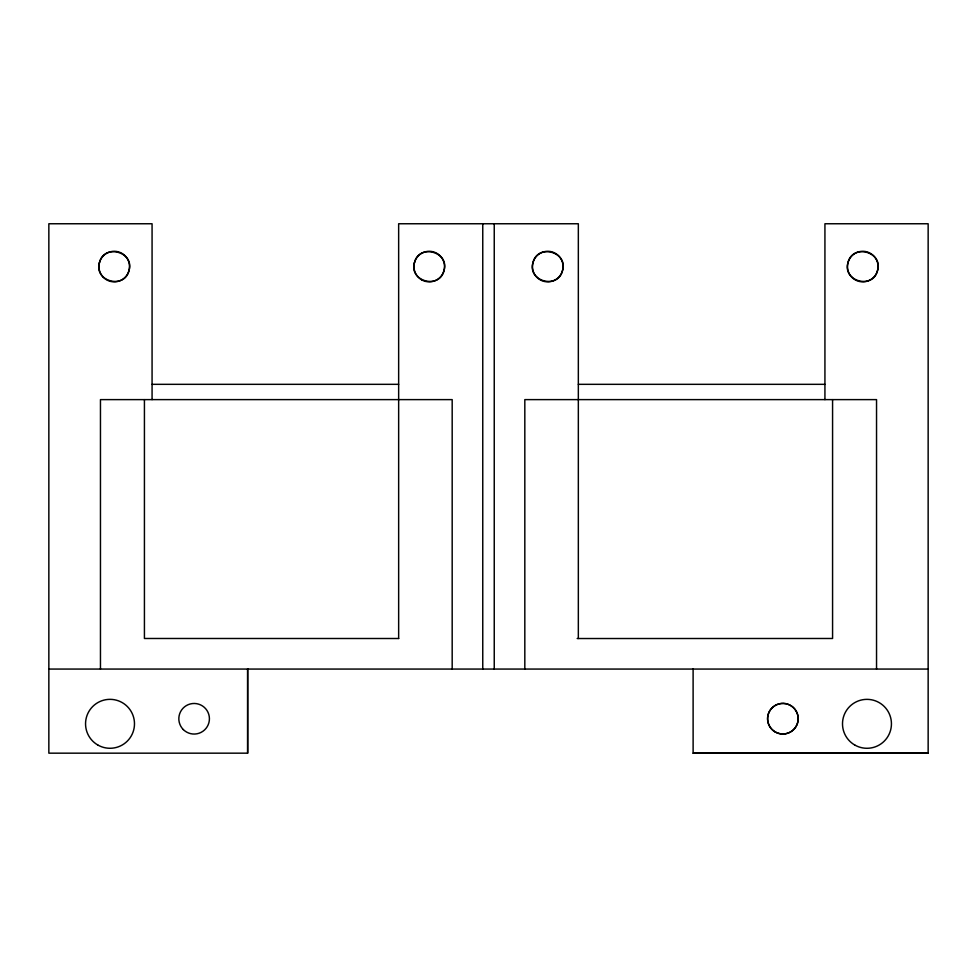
<?xml version="1.0" encoding="UTF-8"?>
<svg xmlns="http://www.w3.org/2000/svg" width="977" height="977" viewBox="0 0 977 977"><rect width="100%" height="100%" fill="white"/><g stroke="black" fill="none" stroke-linecap="round" stroke-linejoin="round"><path stroke-width="1.47" d="M152.07 399.617L152.07 223.757L48.85 223.757L48.85 753.169L247.645 753.169L247.645 669.062M152.07 384.327L398.653 384.327M578.335 384.327L824.93 384.327M398.689 638.506L144.425 638.482L144.425 399.617M577.175 638.531L832.575 638.482L832.575 399.617M48.85 669.062L928.15 669.062M693.108 668.659L693.12 753.243L928.15 753.169L928.15 223.757L824.93 223.757L824.93 399.617M693.12 753.243L928.15 753.169M876.54 669.062L876.54 399.617L524.82 399.617L524.82 669.062M578.335 638.482L578.335 223.757L398.653 223.757L398.653 638.482M494.24 223.757L494.24 669.062M482.76 223.757L482.76 669.062M452.18 669.062L452.18 399.617L100.46 399.617L100.46 669.062M247.645 668.659L247.645 753.169M99.459 262.618C93.658 281.4 124.629 289.693 129.001 270.531C134.802 251.748 103.818 243.444 99.459 262.618M414.468 262.618C408.667 281.4 439.65 289.693 444.01 270.531C449.811 251.748 418.84 243.444 414.468 262.618M532.99 262.618C527.189 281.4 558.16 289.693 562.532 270.531C568.333 251.748 537.35 243.444 532.99 262.618M847.999 262.618C842.198 281.4 873.182 289.693 877.541 270.531C883.342 251.748 852.371 243.444 847.999 262.618M536.947 277.383A15.29 15.29 0 0 0 562.532 270.531A15.29 15.29 0 0 0 543.798 251.797A15.29 15.29 0 0 0 536.947 277.383M851.956 277.383A15.29 15.29 0 0 0 877.541 270.531A15.29 15.29 0 0 0 858.82 251.797A15.29 15.29 0 0 0 851.956 277.383M421.6 279.813A15.29 15.29 0 0 0 444.535 266.574A15.29 15.29 0 0 0 421.6 253.324A15.29 15.29 0 0 0 421.6 279.813M103.415 277.383A15.29 15.29 0 0 0 129.001 270.531A15.29 15.29 0 0 0 110.267 251.797A15.29 15.29 0 0 0 103.415 277.383M97.785 744.999A24.462 24.462 0 0 0 134.484 723.81A24.462 24.462 0 0 0 97.785 702.622A24.462 24.462 0 0 0 97.785 744.999M854.741 745.011A24.462 24.462 0 0 0 891.439 723.823A24.462 24.462 0 0 0 854.741 702.634A24.462 24.462 0 0 0 854.741 745.011M183.31 729.575A15.29 15.29 0 0 0 208.895 722.724A15.29 15.29 0 0 0 190.173 703.99A15.29 15.29 0 0 0 183.31 729.575M775.237 731.932A15.29 15.29 0 0 0 798.185 718.681A15.29 15.29 0 0 0 775.237 705.443A15.29 15.29 0 0 0 775.225 731.956A15.29 15.29 0 0 0 798.16 718.718A15.29 15.29 0 0 0 775.225 705.467A15.29 15.29 0 0 0 775.237 731.932"/></g></svg>
